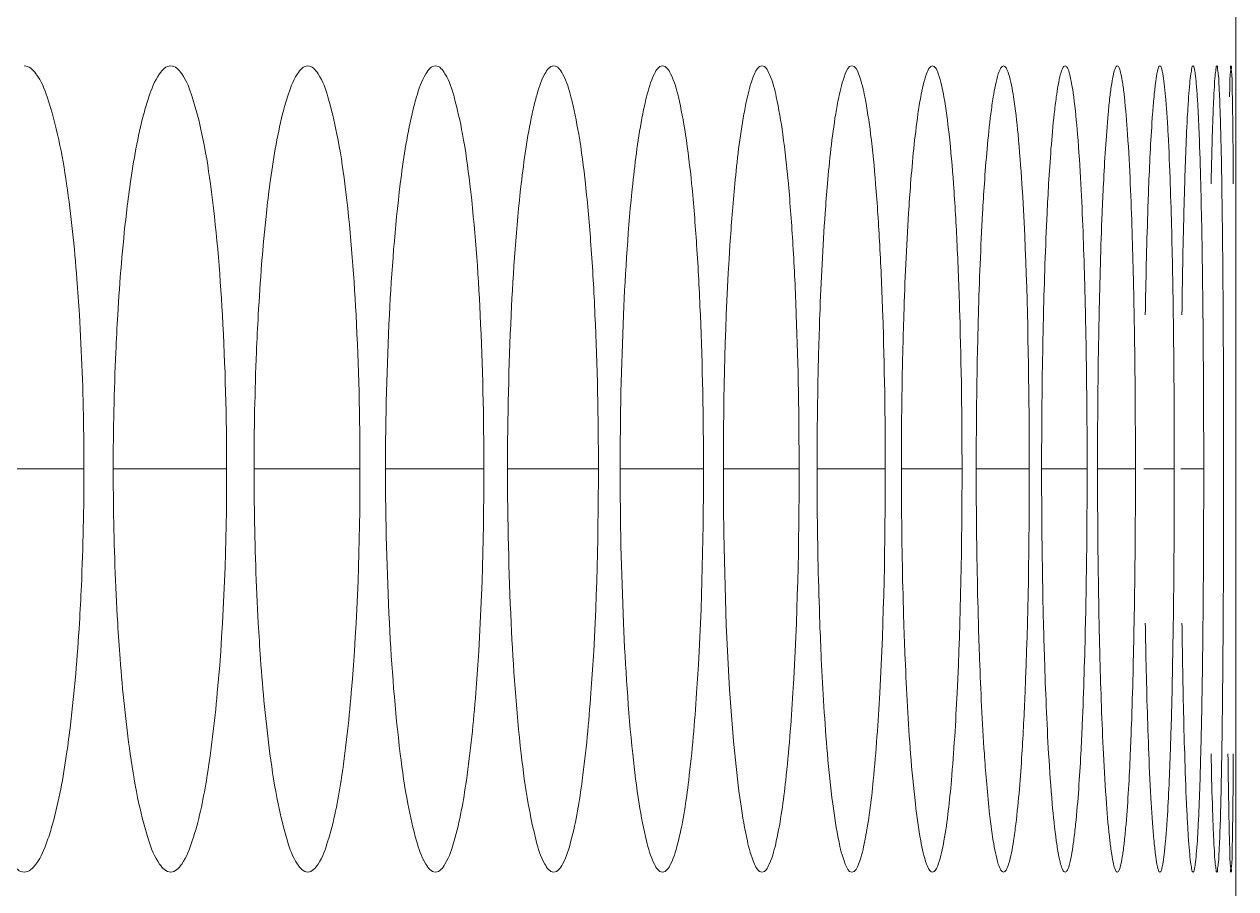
# Model space of a CAD drawing. Header units: millimetres. Extents: x 1177 to 4147, y 93 to 2194.
# Drawn here: x 2914.79 to 2923.81, y 1394.94 to 1401.38 of the extents above; entities that cross this region are included whole.
import ezdxf

# ---------------------------------------------------------------- set-up
doc = ezdxf.new("R2010")
doc.units = ezdxf.units.MM
doc.header["$LTSCALE"] = 0.1
doc.layers.get('0').update_dxf_attribs({"lineweight": 13})
doc.layers.add('标注', color=251, linetype='Continuous', lineweight=9)

msp = doc.modelspace()

# ---------------------------------------------------------------- linework, layer by layer
msp.add_line((2923.8102, 1348.8948), (2923.8102, 1914.8948))
at = {"layer": '标注'}
for p, q in [((2923.8102, 1401.0679), (2923.8102, 1401.5631)), ((2914.3372, 1398.0679), (2915.2372, 1398.0679)), ((2915.4553, 1398.0679), (2916.2994, 1398.0679)), ((2916.5035, 1398.0679), (2917.2917, 1398.0679)), ((2917.4818, 1398.0679), (2918.214, 1398.0679)), ((2918.39, 1398.0679), (2919.0662, 1398.0679)), ((2919.2282, 1398.0679), (2919.8482, 1398.0679)), ((2919.9962, 1398.0679), (2920.56, 1398.0679)), ((2920.6939, 1398.0679), (2921.2015, 1398.0679)), ((2921.3214, 1398.0679), (2921.7727, 1398.0679)), ((2921.8784, 1398.0679), (2922.2734, 1398.0679)), ((2922.3651, 1398.0679), (2922.7037, 1398.0679)), ((2922.7813, 1398.0679), (2923.0635, 1398.0679)), ((2923.127, 1398.0679), (2923.3529, 1398.0679)), ((2923.4023, 1398.0679), (2923.5716, 1398.0679)), ((2923.8102, 1394.5728), (2923.8102, 1395.0679))]:
    msp.add_line(p, q, dxfattribs=at)
for points, knots in [([(2915.1083, 1400.1886), (2915.0761, 1400.4073), (2915.0204, 1400.6945), (2914.9099, 1400.9857), (2914.8281, 1401.0679), (2914.7928, 1401.0679)], [0, 0, 0, 0, 0.690419, 0.889948, 1, 1, 1, 1]), ([(2915.883, 1401.0679), (2915.8491, 1401.0679), (2915.771, 1400.983), (2915.7413, 1400.8961), (2915.7207, 1400.8362)], [0, 0, 0, 0, 0.348617, 1, 1, 1, 1]), ([(2916.2994, 1398.0679), (2916.2994, 1398.4506), (2916.2807, 1399.1589), (2916.2124, 1399.9922), (2916.1273, 1400.5305), (2916.0553, 1400.8091), (2915.9939, 1400.9832), (2915.9167, 1401.0679), (2915.883, 1401.0679)], [0, 0, 0, 0, 0.372977, 0.690664, 0.812881, 0.905598, 0.967111, 1, 1, 1, 1]), ([(2916.9032, 1401.0679), (2916.8708, 1401.0679), (2916.7976, 1400.9803), (2916.7708, 1400.8958), (2916.7517, 1400.8362)], [0, 0, 0, 0, 0.341263, 1, 1, 1, 1]), ([(2917.2917, 1398.0679), (2917.2917, 1398.4506), (2917.2743, 1399.1586), (2917.2105, 1399.992), (2917.1315, 1400.5299), (2917.064, 1400.809), (2917.0079, 1400.9805), (2916.9355, 1401.0679), (2916.9032, 1401.0679)], [0, 0, 0, 0, 0.374044, 0.692483, 0.814831, 0.907432, 0.968435, 1, 1, 1, 1]), ([(2917.8535, 1401.0679), (2917.8225, 1401.0679), (2917.7544, 1400.9774), (2917.7303, 1400.8955), (2917.7127, 1400.8362)], [0, 0, 0, 0, 0.33368, 1, 1, 1, 1]), ([(2918.214, 1398.0679), (2918.214, 1398.4506), (2918.1979, 1399.1583), (2918.1387, 1399.9919), (2918.0655, 1400.5293), (2918.0027, 1400.8091), (2917.9516, 1400.9777), (2917.8844, 1401.0679), (2917.8535, 1401.0679)], [0, 0, 0, 0, 0.37507, 0.694236, 0.816716, 0.909212, 0.969734, 1, 1, 1, 1]), ([(2918.7337, 1401.0679), (2918.7041, 1401.0679), (2918.6415, 1400.9744), (2918.6199, 1400.8953), (2918.6036, 1400.8362)], [0, 0, 0, 0, 0.32591, 1, 1, 1, 1]), ([(2919.0662, 1398.0679), (2919.0662, 1398.4506), (2919.0546, 1399.0068), (2919.0149, 1399.7135), (2918.9754, 1400.163), (2918.9295, 1400.5286), (2918.8714, 1400.8094), (2918.825, 1400.9747), (2918.7632, 1401.0679), (2918.7337, 1401.0679)], [0, 0, 0, 0, 0.376037, 0.546407, 0.695928, 0.818534, 0.910934, 0.971004, 1, 1, 1, 1]), ([(2919.5438, 1401.0679), (2919.5155, 1401.0679), (2919.4588, 1400.9712), (2919.4393, 1400.895), (2919.4244, 1400.8362)], [0, 0, 0, 0, 0.318007, 1, 1, 1, 1]), ([(2919.8482, 1398.0679), (2919.8482, 1398.4505), (2919.8377, 1399.0067), (2919.8013, 1399.7133), (2919.7652, 1400.163), (2919.7232, 1400.5279), (2919.6701, 1400.8098), (2919.6279, 1400.9716), (2919.572, 1401.0679), (2919.5438, 1401.0679)], [0, 0, 0, 0, 0.376972, 0.547726, 0.697526, 0.820263, 0.912583, 0.972235, 1, 1, 1, 1]), ([(2920.2837, 1401.0679), (2920.2567, 1401.0679), (2920.2063, 1400.9679), (2920.1886, 1400.8948), (2920.1751, 1400.8362)], [0, 0, 0, 0, 0.310043, 1, 1, 1, 1]), ([(2920.56, 1398.0679), (2920.56, 1398.4505), (2920.5505, 1399.0067), (2920.5175, 1399.7132), (2920.4848, 1400.163), (2920.4467, 1400.5272), (2920.3987, 1400.8103), (2920.3602, 1400.9683), (2920.3106, 1401.0679), (2920.2837, 1401.0679)], [0, 0, 0, 0, 0.377854, 0.54897, 0.699037, 0.8219, 0.914152, 0.973419, 1, 1, 1, 1]), ([(2920.9533, 1401.0679), (2920.9275, 1401.0679), (2920.884, 1400.9645), (2920.8676, 1400.8946), (2920.8554, 1400.8362)], [0, 0, 0, 0, 0.302109, 1, 1, 1, 1]), ([(2921.2015, 1398.0679), (2921.2015, 1398.4505), (2921.193, 1399.0067), (2921.1634, 1399.7131), (2921.1341, 1400.1631), (2921.0997, 1400.5264), (2921.0572, 1400.811), (2921.0219, 1400.965), (2920.9791, 1401.0679), (2920.9533, 1401.0679)], [0, 0, 0, 0, 0.378677, 0.550133, 0.700451, 0.823436, 0.915631, 0.974548, 1, 1, 1, 1]), ([(2921.5526, 1401.0679), (2921.5437, 1401.0679), (2921.5228, 1401.0468), (2921.4929, 1400.9702), (2921.4763, 1400.8944), (2921.4655, 1400.8362)], [0, 0, 0, 0, 0.105409, 0.300624, 1, 1, 1, 1]), ([(2921.7727, 1398.0679), (2921.7727, 1398.4505), (2921.7652, 1399.0063), (2921.7388, 1399.7134), (2921.7134, 1400.1616), (2921.6816, 1400.5298), (2921.6471, 1400.8023), (2921.6116, 1400.9701), (2921.5824, 1401.0468), (2921.5615, 1401.0679), (2921.5526, 1401.0679)], [0, 0, 0, 0, 0.37915, 0.550789, 0.701227, 0.824236, 0.916314, 0.974872, 0.991193, 1, 1, 1, 1]), ([(2922.0816, 1401.0679), (2922.0734, 1401.0679), (2922.0549, 1401.0455), (2922.0294, 1400.9703), (2922.0146, 1400.8942), (2922.0052, 1400.8362)], [0, 0, 0, 0, 0.098407, 0.292591, 1, 1, 1, 1]), ([(2922.2184, 1400.1886), (2922.2106, 1400.3124), (2922.1942, 1400.5293), (2922.1644, 1400.8013), (2922.1329, 1400.9701), (2922.1081, 1401.0455), (2922.0897, 1401.0679), (2922.0816, 1401.0679)], [0, 0, 0, 0, 0.413839, 0.723224, 0.919125, 0.972822, 1, 1, 1, 1]), ([(2922.5401, 1401.0679), (2922.5326, 1401.0679), (2922.5168, 1401.044), (2922.4954, 1400.9707), (2922.4825, 1400.8941), (2922.4744, 1400.8362)], [0, 0, 0, 0, 0.09147, 0.284797, 1, 1, 1, 1]), ([(2922.657, 1400.1886), (2922.6503, 1400.3124), (2922.6367, 1400.5283), (2922.6126, 1400.7782), (2922.5913, 1400.9267), (2922.5753, 1401.0011), (2922.5632, 1401.044), (2922.5475, 1401.0679), (2922.5401, 1401.0679)], [0, 0, 0, 0, 0.41576, 0.726231, 0.839042, 0.922162, 0.975029, 1, 1, 1, 1]), ([(2922.9281, 1401.0679), (2922.9213, 1401.0679), (2922.9085, 1401.0424), (2922.8981, 1401.0014), (2922.8843, 1400.9264), (2922.8771, 1400.8695), (2922.8732, 1400.8362)], [0, 0, 0, 0, 0.084747, 0.277358, 0.583386, 1, 1, 1, 1]), ([(2923.0251, 1400.1886), (2923.0196, 1400.3124), (2923.0083, 1400.5281), (2922.9884, 1400.7782), (2922.9707, 1400.9264), (2922.9575, 1401.0013), (2922.9474, 1401.0423), (2922.9349, 1401.0679), (2922.9281, 1401.0679)], [0, 0, 0, 0, 0.417534, 0.729035, 0.841999, 0.924943, 0.977098, 1, 1, 1, 1]), ([(2923.2456, 1401.0679), (2923.2394, 1401.0679), (2923.2302, 1401.0407), (2923.2213, 1401.0018), (2923.2106, 1400.926), (2923.2047, 1400.8695), (2923.2016, 1400.8362)], [0, 0, 0, 0, 0.078524, 0.270667, 0.578998, 1, 1, 1, 1]), ([(2923.3226, 1400.1886), (2923.3183, 1400.3123), (2923.3111, 1400.4864), (2923.2984, 1400.702), (2923.289, 1400.8279), (2923.2795, 1400.9259), (2923.2694, 1401.0018), (2923.2608, 1401.0406), (2923.2518, 1401.0679), (2923.2456, 1401.0679)], [0, 0, 0, 0, 0.419072, 0.589237, 0.731487, 0.844598, 0.927408, 0.978974, 1, 1, 1, 1]), ([(2923.4926, 1401.0679), (2923.4868, 1401.0679), (2923.482, 1401.039), (2923.4736, 1401.0024), (2923.4665, 1400.9255), (2923.4617, 1400.8694), (2923.4593, 1400.8362)], [0, 0, 0, 0, 0.073071, 0.264912, 0.575251, 1, 1, 1, 1]), ([(2923.5497, 1400.1886), (2923.5465, 1400.3123), (2923.5413, 1400.4864), (2923.5318, 1400.7019), (2923.525, 1400.828), (2923.5176, 1400.9255), (2923.511, 1401.0023), (2923.503, 1401.0389), (2923.4983, 1401.0679), (2923.4926, 1401.0679)], [0, 0, 0, 0, 0.420342, 0.590956, 0.733511, 0.846755, 0.929474, 0.980577, 1, 1, 1, 1]), ([(2923.669, 1401.0679), (2923.6637, 1401.0679), (2923.6638, 1401.0375), (2923.6551, 1401.0029), (2923.652, 1400.9251), (2923.6482, 1400.8694), (2923.6465, 1400.8362)], [0, 0, 0, 0, 0.068751, 0.260424, 0.572346, 1, 1, 1, 1]), ([(2923.7061, 1400.1886), (2923.7041, 1400.3123), (2923.7009, 1400.4864), (2923.6947, 1400.7018), (2923.6905, 1400.8281), (2923.685, 1400.9251), (2923.6824, 1401.0029), (2923.674, 1401.0374), (2923.6744, 1401.0679), (2923.669, 1401.0679)], [0, 0, 0, 0, 0.421292, 0.592245, 0.735033, 0.848385, 0.931046, 0.98182, 1, 1, 1, 1]), ([(2923.7749, 1401.0679), (2923.7698, 1401.0679), (2923.7755, 1401.0364), (2923.7657, 1401.0034), (2923.7671, 1400.9248), (2923.7641, 1400.8694), (2923.7632, 1400.8362)], [0, 0, 0, 0, 0.06594, 0.257533, 0.570482, 1, 1, 1, 1]), ([(2923.792, 1400.1886), (2923.7912, 1400.3123), (2923.7899, 1400.4864), (2923.7869, 1400.7018), (2923.7856, 1400.8281), (2923.7816, 1400.9249), (2923.7836, 1401.0033), (2923.774, 1401.0364), (2923.78, 1401.0679), (2923.7749, 1401.0679)], [0, 0, 0, 0, 0.421877, 0.593041, 0.735975, 0.849398, 0.932031, 0.98261, 1, 1, 1, 1]), ([(2915.7207, 1400.8362), (2915.7065, 1400.7948), (2915.6441, 1400.5826), (2915.6067, 1400.364), (2915.5816, 1400.1886)], [0, 0, 0, 0, 0.198134, 1, 1, 1, 1]), ([(2916.7517, 1400.8362), (2916.7384, 1400.7947), (2916.68, 1400.5821), (2916.6451, 1400.3638), (2916.6216, 1400.1886)], [0, 0, 0, 0, 0.197654, 1, 1, 1, 1]), ([(2917.7127, 1400.8362), (2917.7003, 1400.7947), (2917.6459, 1400.5816), (2917.6135, 1400.3636), (2917.5917, 1400.1886)], [0, 0, 0, 0, 0.1972, 1, 1, 1, 1]), ([(2918.6036, 1400.8362), (2918.5922, 1400.7946), (2918.5418, 1400.5811), (2918.5119, 1400.3635), (2918.4918, 1400.1886)], [0, 0, 0, 0, 0.196774, 1, 1, 1, 1]), ([(2919.4244, 1400.8362), (2919.4139, 1400.7945), (2919.3676, 1400.5807), (2919.3402, 1400.3633), (2919.3217, 1400.1886)], [0, 0, 0, 0, 0.196376, 1, 1, 1, 1]), ([(2920.1751, 1400.8362), (2920.1655, 1400.7945), (2920.1232, 1400.5803), (2920.0984, 1400.3632), (2920.0815, 1400.1886)], [0, 0, 0, 0, 0.196008, 1, 1, 1, 1]), ([(2920.8554, 1400.8362), (2920.8468, 1400.7945), (2920.8086, 1400.58), (2920.7862, 1400.3631), (2920.771, 1400.1886)], [0, 0, 0, 0, 0.195671, 1, 1, 1, 1]), ([(2921.4655, 1400.8362), (2921.4578, 1400.7944), (2921.4237, 1400.5797), (2921.4038, 1400.363), (2921.3902, 1400.1886)], [0, 0, 0, 0, 0.195367, 1, 1, 1, 1]), ([(2922.0052, 1400.8362), (2921.9984, 1400.7944), (2921.9685, 1400.5794), (2921.951, 1400.3629), (2921.9391, 1400.1886)], [0, 0, 0, 0, 0.195095, 1, 1, 1, 1]), ([(2922.4744, 1400.8362), (2922.4686, 1400.7944), (2922.4428, 1400.5791), (2922.4278, 1400.3628), (2922.4175, 1400.1886)], [0, 0, 0, 0, 0.194857, 1, 1, 1, 1]), ([(2922.8732, 1400.8362), (2922.8684, 1400.7943), (2922.8467, 1400.5789), (2922.8341, 1400.3627), (2922.8254, 1400.1886)], [0, 0, 0, 0, 0.194653, 1, 1, 1, 1]), ([(2923.2016, 1400.8362), (2923.1976, 1400.7943), (2923.1802, 1400.5787), (2923.1699, 1400.3626), (2923.1629, 1400.1886)], [0, 0, 0, 0, 0.194485, 1, 1, 1, 1]), ([(2923.4593, 1400.8362), (2923.4563, 1400.7943), (2923.443, 1400.5786), (2923.4352, 1400.3626), (2923.4299, 1400.1886)], [0, 0, 0, 0, 0.194352, 1, 1, 1, 1]), ([(2923.6465, 1400.8362), (2923.6445, 1400.7943), (2923.6354, 1400.5785), (2923.63, 1400.3626), (2923.6263, 1400.1886)], [0, 0, 0, 0, 0.194256, 1, 1, 1, 1]), ([(2915.2034, 1399.2152), (2915.198, 1399.304), (2915.1755, 1399.6292), (2915.1429, 1399.954), (2915.1083, 1400.1886)], [0, 0, 0, 0, 0.272807, 1, 1, 1, 1]), ([(2915.5816, 1400.1886), (2915.5712, 1400.1161), (2915.5299, 1399.7927), (2915.5038, 1399.4675), (2915.4887, 1399.2152)], [0, 0, 0, 0, 0.224605, 1, 1, 1, 1]), ([(2916.6216, 1400.1886), (2916.6119, 1400.1161), (2916.5732, 1399.7926), (2916.5489, 1399.4675), (2916.5348, 1399.2152)], [0, 0, 0, 0, 0.224504, 1, 1, 1, 1]), ([(2917.5917, 1400.1886), (2917.5515, 1399.8654), (2917.4994, 1399.1585), (2917.4818, 1398.4504), (2917.4818, 1398.0679)], [0, 0, 0, 0, 0.459843, 1, 1, 1, 1]), ([(2918.4918, 1400.1886), (2918.4545, 1399.8653), (2918.4064, 1399.1583), (2918.39, 1398.4504), (2918.39, 1398.0679)], [0, 0, 0, 0, 0.459732, 1, 1, 1, 1]), ([(2919.3217, 1400.1886), (2919.2875, 1399.8651), (2919.2433, 1399.1582), (2919.2282, 1398.4504), (2919.2282, 1398.0679)], [0, 0, 0, 0, 0.45963, 1, 1, 1, 1]), ([(2920.0815, 1400.1886), (2920.0669, 1400.0373), (2920.0135, 1399.3316), (2919.9962, 1398.6236), (2919.9962, 1398.0679)], [0, 0, 0, 0, 0.214773, 1, 1, 1, 1]), ([(2920.771, 1400.1886), (2920.7647, 1400.116), (2920.7395, 1399.792), (2920.7236, 1399.4672), (2920.7144, 1399.2152)], [0, 0, 0, 0, 0.224097, 1, 1, 1, 1]), ([(2921.3902, 1400.1886), (2921.3846, 1400.116), (2921.3621, 1399.7919), (2921.3479, 1399.4672), (2921.3397, 1399.2152)], [0, 0, 0, 0, 0.224036, 1, 1, 1, 1]), ([(2921.9391, 1400.1886), (2921.9341, 1400.116), (2921.9143, 1399.7918), (2921.9018, 1399.4672), (2921.8946, 1399.2152)], [0, 0, 0, 0, 0.223981, 1, 1, 1, 1]), ([(2922.2734, 1398.0679), (2922.2734, 1398.2628), (2922.2685, 1398.97), (2922.2508, 1399.6773), (2922.2184, 1400.1886)], [0, 0, 0, 0, 0.275612, 1, 1, 1, 1]), ([(2922.4175, 1400.1886), (2922.4132, 1400.116), (2922.3961, 1399.7917), (2922.3853, 1399.4671), (2922.3791, 1399.2152)], [0, 0, 0, 0, 0.223934, 1, 1, 1, 1]), ([(2922.6915, 1399.2152), (2922.6896, 1399.3039), (2922.6815, 1399.6285), (2922.6697, 1399.953), (2922.657, 1400.1886)], [0, 0, 0, 0, 0.273401, 1, 1, 1, 1]), ([(2922.8254, 1400.1886), (2922.8218, 1400.116), (2922.8075, 1399.7916), (2922.7984, 1399.4671), (2922.7931, 1399.2152)], [0, 0, 0, 0, 0.223894, 1, 1, 1, 1]), ([(2923.0535, 1399.2152), (2923.0519, 1399.3039), (2923.0453, 1399.6285), (2923.0355, 1399.953), (2923.0251, 1400.1886)], [0, 0, 0, 0, 0.27343, 1, 1, 1, 1]), ([(2923.1629, 1400.1886), (2923.16, 1400.116), (2923.1483, 1399.7916), (2923.1409, 1399.4671), (2923.1366, 1399.2152)], [0, 0, 0, 0, 0.22386, 1, 1, 1, 1]), ([(2923.345, 1399.2152), (2923.3438, 1399.3039), (2923.3385, 1399.6284), (2923.3309, 1399.9529), (2923.3226, 1400.1886)], [0, 0, 0, 0, 0.273454, 1, 1, 1, 1]), ([(2923.4299, 1400.1886), (2923.4276, 1400.116), (2923.4187, 1399.7916), (2923.413, 1399.4671), (2923.4097, 1399.2152)], [0, 0, 0, 0, 0.223834, 1, 1, 1, 1]), ([(2923.566, 1399.2152), (2923.5651, 1399.3039), (2923.5613, 1399.6284), (2923.5557, 1399.9529), (2923.5497, 1400.1886)], [0, 0, 0, 0, 0.273472, 1, 1, 1, 1]), ([(2923.7164, 1399.2152), (2923.7158, 1399.3039), (2923.7134, 1399.6284), (2923.71, 1399.9529), (2923.7061, 1400.1886)], [0, 0, 0, 0, 0.273485, 1, 1, 1, 1]), ([(2915.2372, 1398.0679), (2915.2372, 1398.1659), (2915.2344, 1398.5485), (2915.2207, 1398.9311), (2915.2034, 1399.2152)], [0, 0, 0, 0, 0.256011, 1, 1, 1, 1]), ([(2915.4887, 1399.2152), (2915.4832, 1399.1229), (2915.4635, 1398.7407), (2915.4553, 1398.3581), (2915.4553, 1398.0679)], [0, 0, 0, 0, 0.241764, 1, 1, 1, 1]), ([(2916.5348, 1399.2152), (2916.5296, 1399.1229), (2916.5112, 1398.7407), (2916.5035, 1398.358), (2916.5035, 1398.0679)], [0, 0, 0, 0, 0.241739, 1, 1, 1, 1]), ([(2920.7144, 1399.2152), (2920.711, 1399.1228), (2920.699, 1398.7405), (2920.6939, 1398.358), (2920.6939, 1398.0679)], [0, 0, 0, 0, 0.241638, 1, 1, 1, 1]), ([(2921.3397, 1399.2152), (2921.3366, 1399.1228), (2921.3259, 1398.7405), (2921.3214, 1398.358), (2921.3214, 1398.0679)], [0, 0, 0, 0, 0.241623, 1, 1, 1, 1]), ([(2921.8946, 1399.2152), (2921.8919, 1399.1228), (2921.8824, 1398.7405), (2921.8784, 1398.358), (2921.8784, 1398.0679)], [0, 0, 0, 0, 0.241609, 1, 1, 1, 1]), ([(2922.3791, 1399.2152), (2922.3768, 1399.1228), (2922.3686, 1398.7405), (2922.3651, 1398.358), (2922.3651, 1398.0679)], [0, 0, 0, 0, 0.241597, 1, 1, 1, 1]), ([(2922.7037, 1398.0679), (2922.7037, 1398.1659), (2922.7027, 1398.5483), (2922.6978, 1398.9308), (2922.6915, 1399.2152)], [0, 0, 0, 0, 0.25612, 1, 1, 1, 1]), ([(2922.7931, 1399.2152), (2922.7912, 1399.1228), (2922.7842, 1398.7404), (2922.7813, 1398.358), (2922.7813, 1398.0679)], [0, 0, 0, 0, 0.241587, 1, 1, 1, 1]), ([(2923.0635, 1398.0679), (2923.0635, 1398.1659), (2923.0627, 1398.5483), (2923.0587, 1398.9308), (2923.0535, 1399.2152)], [0, 0, 0, 0, 0.256125, 1, 1, 1, 1]), ([(2923.3529, 1398.0679), (2923.3529, 1398.1659), (2923.3522, 1398.5483), (2923.349, 1398.9307), (2923.345, 1399.2152)], [0, 0, 0, 0, 0.25613, 1, 1, 1, 1]), ([(2923.5716, 1398.0679), (2923.5716, 1398.1659), (2923.5711, 1398.5483), (2923.5689, 1398.9307), (2923.566, 1399.2152)], [0, 0, 0, 0, 0.256133, 1, 1, 1, 1]), ([(2923.7198, 1398.0679), (2923.7198, 1398.1659), (2923.7195, 1398.5483), (2923.7182, 1398.9307), (2923.7164, 1399.2152)], [0, 0, 0, 0, 0.256135, 1, 1, 1, 1]), ([(2915.2034, 1396.9207), (2915.209, 1397.013), (2915.229, 1397.3951), (2915.2372, 1397.7778), (2915.2372, 1398.0679)], [0, 0, 0, 0, 0.241771, 1, 1, 1, 1]), ([(2915.4553, 1398.0679), (2915.4553, 1397.97), (2915.4582, 1397.5874), (2915.4717, 1397.2048), (2915.4887, 1396.9207)], [0, 0, 0, 0, 0.256014, 1, 1, 1, 1]), ([(2916.0434, 1395.2997), (2916.0925, 1395.4458), (2916.1666, 1395.8132), (2916.2738, 1396.7356), (2916.2994, 1397.5119), (2916.2994, 1398.0679)], [0, 0, 0, 0, 0.165903, 0.40142, 1, 1, 1, 1]), ([(2916.5035, 1398.0679), (2916.5035, 1397.97), (2916.5062, 1397.5874), (2916.5189, 1397.2049), (2916.5348, 1396.9207)], [0, 0, 0, 0, 0.256029, 1, 1, 1, 1]), ([(2917.053, 1395.2997), (2917.0989, 1395.4463), (2917.1679, 1395.8137), (2917.2679, 1396.7361), (2917.2917, 1397.512), (2917.2917, 1398.0679)], [0, 0, 0, 0, 0.165488, 0.400972, 1, 1, 1, 1]), ([(2917.4818, 1398.0679), (2917.4818, 1397.6855), (2917.4994, 1396.9774), (2917.5515, 1396.2704), (2917.5917, 1395.9473)], [0, 0, 0, 0, 0.540157, 1, 1, 1, 1]), ([(2917.9926, 1395.2997), (2918.0354, 1395.4467), (2918.0993, 1395.8141), (2918.192, 1396.7366), (2918.214, 1397.512), (2918.214, 1398.0679)], [0, 0, 0, 0, 0.165101, 0.400554, 1, 1, 1, 1]), ([(2918.39, 1398.0679), (2918.39, 1397.6855), (2918.4064, 1396.9776), (2918.4545, 1396.2706), (2918.4918, 1395.9473)], [0, 0, 0, 0, 0.540268, 1, 1, 1, 1]), ([(2918.8621, 1395.2997), (2918.9017, 1395.4472), (2918.9605, 1395.8146), (2919.046, 1396.7371), (2919.0662, 1397.5121), (2919.0662, 1398.0679)], [0, 0, 0, 0, 0.16474, 0.400164, 1, 1, 1, 1]), ([(2919.2282, 1398.0679), (2919.2282, 1397.6855), (2919.2433, 1396.9777), (2919.2875, 1396.2708), (2919.3217, 1395.9473)], [0, 0, 0, 0, 0.54037, 1, 1, 1, 1]), ([(2919.6615, 1395.2997), (2919.6978, 1395.4476), (2919.7516, 1395.815), (2919.8298, 1396.7375), (2919.8482, 1397.5121), (2919.8482, 1398.0679)], [0, 0, 0, 0, 0.164406, 0.399805, 1, 1, 1, 1]), ([(2919.9962, 1398.0679), (2919.9962, 1397.873), (2920.0039, 1397.1656), (2920.0323, 1396.4576), (2920.0815, 1395.9473)], [0, 0, 0, 0, 0.275462, 1, 1, 1, 1]), ([(2920.3906, 1395.2997), (2920.4237, 1395.4479), (2920.4724, 1395.8153), (2920.5434, 1396.7379), (2920.56, 1397.5122), (2920.56, 1398.0679)], [0, 0, 0, 0, 0.1641, 0.399476, 1, 1, 1, 1]), ([(2920.6939, 1398.0679), (2920.6939, 1397.97), (2920.6957, 1397.5875), (2920.704, 1397.205), (2920.7144, 1396.9207)], [0, 0, 0, 0, 0.256091, 1, 1, 1, 1]), ([(2921.0495, 1395.2997), (2921.0793, 1395.4483), (2921.123, 1395.8156), (2921.1867, 1396.7382), (2921.2015, 1397.5122), (2921.2015, 1398.0679)], [0, 0, 0, 0, 0.163823, 0.399177, 1, 1, 1, 1]), ([(2921.3214, 1398.0679), (2921.3214, 1397.97), (2921.3229, 1397.5875), (2921.3304, 1397.2051), (2921.3397, 1396.9207)], [0, 0, 0, 0, 0.2561, 1, 1, 1, 1]), ([(2921.638, 1395.2997), (2921.6645, 1395.4486), (2921.7032, 1395.8159), (2921.7596, 1396.7385), (2921.7727, 1397.5122), (2921.7727, 1398.0679)], [0, 0, 0, 0, 0.163574, 0.39891, 1, 1, 1, 1]), ([(2921.8784, 1398.0679), (2921.8784, 1397.97), (2921.8798, 1397.5875), (2921.8864, 1397.2051), (2921.8946, 1396.9207)], [0, 0, 0, 0, 0.256108, 1, 1, 1, 1]), ([(2922.2184, 1395.9473), (2922.228, 1396.0987), (2922.2627, 1396.8051), (2922.2734, 1397.5125), (2922.2734, 1398.0679)], [0, 0, 0, 0, 0.214516, 1, 1, 1, 1]), ([(2922.3651, 1398.0679), (2922.3651, 1397.97), (2922.3663, 1397.5875), (2922.372, 1397.2051), (2922.3791, 1396.9207)], [0, 0, 0, 0, 0.256115, 1, 1, 1, 1]), ([(2922.6915, 1396.9207), (2922.6936, 1397.0131), (2922.7008, 1397.3954), (2922.7037, 1397.7779), (2922.7037, 1398.0679)], [0, 0, 0, 0, 0.241589, 1, 1, 1, 1]), ([(2922.7813, 1398.0679), (2922.7813, 1397.97), (2922.7823, 1397.5876), (2922.7871, 1397.2051), (2922.7931, 1396.9207)], [0, 0, 0, 0, 0.256121, 1, 1, 1, 1]), ([(2923.0535, 1396.9207), (2923.0552, 1397.0131), (2923.0611, 1397.3955), (2923.0635, 1397.7779), (2923.0635, 1398.0679)], [0, 0, 0, 0, 0.241581, 1, 1, 1, 1]), ([(2923.345, 1396.9207), (2923.3463, 1397.0131), (2923.351, 1397.3955), (2923.3529, 1397.7779), (2923.3529, 1398.0679)], [0, 0, 0, 0, 0.241574, 1, 1, 1, 1]), ([(2923.566, 1396.9207), (2923.5669, 1397.0131), (2923.5703, 1397.3955), (2923.5716, 1397.7779), (2923.5716, 1398.0679)], [0, 0, 0, 0, 0.241568, 1, 1, 1, 1]), ([(2923.7164, 1396.9207), (2923.7169, 1397.0131), (2923.719, 1397.3955), (2923.7198, 1397.7779), (2923.7198, 1398.0679)], [0, 0, 0, 0, 0.241564, 1, 1, 1, 1]), ([(2915.1083, 1395.9473), (2915.119, 1396.0198), (2915.1615, 1396.3431), (2915.1881, 1396.6683), (2915.2034, 1396.9207)], [0, 0, 0, 0, 0.224659, 1, 1, 1, 1]), ([(2915.4887, 1396.9207), (2915.494, 1396.8319), (2915.5161, 1396.5067), (2915.548, 1396.182), (2915.5816, 1395.9473)], [0, 0, 0, 0, 0.272845, 1, 1, 1, 1]), ([(2916.5348, 1396.9207), (2916.5397, 1396.8319), (2916.5604, 1396.5068), (2916.5902, 1396.1821), (2916.6216, 1395.9473)], [0, 0, 0, 0, 0.272926, 1, 1, 1, 1]), ([(2920.7144, 1396.9207), (2920.7176, 1396.8319), (2920.7311, 1396.5072), (2920.7505, 1396.1826), (2920.771, 1395.9473)], [0, 0, 0, 0, 0.273252, 1, 1, 1, 1]), ([(2921.3397, 1396.9207), (2921.3425, 1396.8319), (2921.3546, 1396.5073), (2921.3719, 1396.1827), (2921.3902, 1395.9473)], [0, 0, 0, 0, 0.273301, 1, 1, 1, 1]), ([(2921.8946, 1396.9207), (2921.8971, 1396.8319), (2921.9077, 1396.5073), (2921.923, 1396.1828), (2921.9391, 1395.9473)], [0, 0, 0, 0, 0.273345, 1, 1, 1, 1]), ([(2922.3791, 1396.9207), (2922.3813, 1396.8319), (2922.3904, 1396.5074), (2922.4036, 1396.1829), (2922.4175, 1395.9473)], [0, 0, 0, 0, 0.273383, 1, 1, 1, 1]), ([(2922.657, 1395.9473), (2922.6609, 1396.0199), (2922.6764, 1396.3442), (2922.686, 1396.6688), (2922.6915, 1396.9207)], [0, 0, 0, 0, 0.223913, 1, 1, 1, 1]), ([(2922.7931, 1396.9207), (2922.7949, 1396.8319), (2922.8027, 1396.5074), (2922.8138, 1396.1829), (2922.8254, 1395.9473)], [0, 0, 0, 0, 0.273415, 1, 1, 1, 1]), ([(2923.0251, 1395.9473), (2923.0283, 1396.0199), (2923.0411, 1396.3443), (2923.049, 1396.6688), (2923.0535, 1396.9207)], [0, 0, 0, 0, 0.223876, 1, 1, 1, 1]), ([(2923.1366, 1396.9207), (2923.1382, 1396.832), (2923.1444, 1396.5074), (2923.1534, 1396.183), (2923.1629, 1395.9473)], [0, 0, 0, 0, 0.273442, 1, 1, 1, 1]), ([(2923.3226, 1395.9473), (2923.3252, 1396.0199), (2923.3353, 1396.3443), (2923.3415, 1396.6688), (2923.345, 1396.9207)], [0, 0, 0, 0, 0.223846, 1, 1, 1, 1]), ([(2923.4097, 1396.9207), (2923.4108, 1396.832), (2923.4157, 1396.5075), (2923.4226, 1396.183), (2923.4299, 1395.9473)], [0, 0, 0, 0, 0.273463, 1, 1, 1, 1]), ([(2923.5497, 1395.9473), (2923.5515, 1396.0199), (2923.5589, 1396.3443), (2923.5634, 1396.6688), (2923.566, 1396.9207)], [0, 0, 0, 0, 0.223823, 1, 1, 1, 1]), ([(2923.7061, 1395.9473), (2923.7073, 1396.0199), (2923.712, 1396.3444), (2923.7148, 1396.6688), (2923.7164, 1396.9207)], [0, 0, 0, 0, 0.223807, 1, 1, 1, 1]), ([(2914.4717, 1395.9473), (2914.5051, 1395.7285), (2914.5624, 1395.441), (2914.6752, 1395.1502), (2914.7574, 1395.0679), (2914.7928, 1395.0679)], [0, 0, 0, 0, 0.690007, 0.889741, 1, 1, 1, 1]), ([(2914.964, 1395.2997), (2914.9788, 1395.3411), (2915.0438, 1395.5529), (2915.0824, 1395.7718), (2915.1083, 1395.9473)], [0, 0, 0, 0, 0.198508, 1, 1, 1, 1]), ([(2915.5816, 1395.9473), (2915.5994, 1395.823), (2915.6347, 1395.6058), (2915.7085, 1395.3269), (2915.7714, 1395.1527), (2915.8491, 1395.0679), (2915.883, 1395.0679)], [0, 0, 0, 0, 0.394755, 0.694432, 0.893483, 1, 1, 1, 1]), ([(2916.6216, 1395.9473), (2916.6383, 1395.8231), (2916.6711, 1395.6064), (2916.7404, 1395.3269), (2916.7979, 1395.1554), (2916.8708, 1395.0679), (2916.9032, 1395.0679)], [0, 0, 0, 0, 0.397524, 0.698589, 0.897148, 1, 1, 1, 1]), ([(2917.5917, 1395.9473), (2917.6072, 1395.8231), (2917.6375, 1395.607), (2917.7022, 1395.3269), (2917.7548, 1395.1582), (2917.8225, 1395.0679), (2917.8535, 1395.0679)], [0, 0, 0, 0, 0.400242, 0.702686, 0.900801, 1, 1, 1, 1]), ([(2918.4918, 1395.9473), (2918.5061, 1395.8232), (2918.534, 1395.6077), (2918.594, 1395.3266), (2918.6418, 1395.1612), (2918.7041, 1395.0679), (2918.7337, 1395.0679)], [0, 0, 0, 0, 0.402894, 0.706703, 0.904419, 1, 1, 1, 1]), ([(2919.3217, 1395.9473), (2919.3349, 1395.8233), (2919.3605, 1395.6085), (2919.4155, 1395.3262), (2919.4591, 1395.1643), (2919.5155, 1395.0679), (2919.5438, 1395.0679)], [0, 0, 0, 0, 0.405465, 0.710613, 0.90798, 1, 1, 1, 1]), ([(2920.0815, 1395.9473), (2920.0935, 1395.8233), (2920.1169, 1395.6092), (2920.1667, 1395.3257), (2920.2065, 1395.1675), (2920.2567, 1395.0679), (2920.2837, 1395.0679)], [0, 0, 0, 0, 0.407936, 0.714388, 0.911454, 1, 1, 1, 1]), ([(2920.771, 1395.9473), (2920.7818, 1395.8234), (2920.8031, 1395.61), (2920.8475, 1395.325), (2920.8841, 1395.1708), (2920.9275, 1395.0679), (2920.9533, 1395.0679)], [0, 0, 0, 0, 0.410287, 0.717996, 0.914809, 1, 1, 1, 1]), ([(2921.3902, 1395.9473), (2921.3999, 1395.8234), (2921.4198, 1395.6065), (2921.4561, 1395.3337), (2921.4929, 1395.1658), (2921.5228, 1395.0891), (2921.5437, 1395.0679), (2921.5526, 1395.0679)], [0, 0, 0, 0, 0.411464, 0.719593, 0.915708, 0.970447, 1, 1, 1, 1]), ([(2921.9391, 1395.9473), (2921.9435, 1395.8816), (2921.96, 1395.6653), (2921.981, 1395.449), (2922.0052, 1395.2997)], [0, 0, 0, 0, 0.303324, 1, 1, 1, 1]), ([(2922.1562, 1395.2997), (2922.1627, 1395.3415), (2922.1911, 1395.5566), (2922.2074, 1395.7731), (2922.2184, 1395.9473)], [0, 0, 0, 0, 0.195029, 1, 1, 1, 1]), ([(2922.4175, 1395.9473), (2922.4248, 1395.8235), (2922.4396, 1395.6075), (2922.4653, 1395.3577), (2922.4877, 1395.2091), (2922.5043, 1395.1348), (2922.5168, 1395.0919), (2922.5326, 1395.0679), (2922.5401, 1395.0679)], [0, 0, 0, 0, 0.415555, 0.725968, 0.838805, 0.921987, 0.974946, 1, 1, 1, 1]), ([(2922.6039, 1395.2997), (2922.6094, 1395.3415), (2922.6338, 1395.5568), (2922.6476, 1395.7731), (2922.657, 1395.9473)], [0, 0, 0, 0, 0.1948, 1, 1, 1, 1]), ([(2922.8254, 1395.9473), (2922.8316, 1395.8235), (2922.8441, 1395.6078), (2922.8655, 1395.3576), (2922.8843, 1395.2095), (2922.8981, 1395.1345), (2922.9085, 1395.0935), (2922.9212, 1395.0679), (2922.9281, 1395.0679)], [0, 0, 0, 0, 0.417357, 0.728804, 0.841789, 0.924784, 0.977019, 1, 1, 1, 1]), ([(2922.9811, 1395.2997), (2922.9857, 1395.3416), (2923.0059, 1395.557), (2923.0173, 1395.7732), (2923.0251, 1395.9473)], [0, 0, 0, 0, 0.194606, 1, 1, 1, 1]), ([(2923.1629, 1395.9473), (2923.1679, 1395.8236), (2923.176, 1395.6494), (2923.1901, 1395.4339), (2923.2004, 1395.308), (2923.2106, 1395.2099), (2923.2213, 1395.1341), (2923.2302, 1395.0952), (2923.2394, 1395.0679), (2923.2456, 1395.0679)], [0, 0, 0, 0, 0.418924, 0.589053, 0.731293, 0.84442, 0.927271, 0.978902, 1, 1, 1, 1]), ([(2923.2879, 1395.2997), (2923.2915, 1395.3416), (2923.3075, 1395.5572), (2923.3165, 1395.7733), (2923.3226, 1395.9473)], [0, 0, 0, 0, 0.194447, 1, 1, 1, 1]), ([(2923.4299, 1395.9473), (2923.4337, 1395.8236), (2923.4399, 1395.6495), (2923.4506, 1395.434), (2923.4583, 1395.3079), (2923.4664, 1395.2103), (2923.4736, 1395.1336), (2923.482, 1395.0969), (2923.4868, 1395.0679), (2923.4926, 1395.0679)], [0, 0, 0, 0, 0.420227, 0.590813, 0.733359, 0.846615, 0.929364, 0.980517, 1, 1, 1, 1]), ([(2923.5241, 1395.2997), (2923.5268, 1395.3416), (2923.5386, 1395.5573), (2923.5452, 1395.7733), (2923.5497, 1395.9473)], [0, 0, 0, 0, 0.194323, 1, 1, 1, 1]), ([(2923.6263, 1395.9473), (2923.6289, 1395.8236), (2923.6331, 1395.6495), (2923.6407, 1395.4341), (2923.6457, 1395.3078), (2923.6519, 1395.2107), (2923.6551, 1395.133), (2923.6638, 1395.0984), (2923.6637, 1395.0679), (2923.669, 1395.0679)], [0, 0, 0, 0, 0.421213, 0.592146, 0.734928, 0.848287, 0.930969, 0.981776, 1, 1, 1, 1]), ([(2923.6897, 1395.2997), (2923.6915, 1395.3416), (2923.6991, 1395.5574), (2923.7033, 1395.7733), (2923.7061, 1395.9473)], [0, 0, 0, 0, 0.194237, 1, 1, 1, 1]), ([(2923.7521, 1395.9473), (2923.7536, 1395.8236), (2923.7558, 1395.6495), (2923.7602, 1395.4341), (2923.7624, 1395.3078), (2923.767, 1395.211), (2923.7657, 1395.1326), (2923.7755, 1395.0995), (2923.7698, 1395.0679), (2923.7749, 1395.0679)], [0, 0, 0, 0, 0.421837, 0.59299, 0.735921, 0.849347, 0.93199, 0.982587, 1, 1, 1, 1]), ([(2923.7848, 1395.2997), (2923.7856, 1395.3416), (2923.7891, 1395.5575), (2923.7908, 1395.7734), (2923.792, 1395.9473)], [0, 0, 0, 0, 0.194186, 1, 1, 1, 1]), ([(2914.7928, 1395.0679), (2914.828, 1395.0679), (2914.9103, 1395.1503), (2914.9424, 1395.2396), (2914.964, 1395.2997)], [0, 0, 0, 0, 0.35552, 1, 1, 1, 1]), ([(2915.883, 1395.0679), (2915.9167, 1395.0679), (2915.9944, 1395.1529), (2916.0233, 1395.2399), (2916.0434, 1395.2997)], [0, 0, 0, 0, 0.348379, 1, 1, 1, 1]), ([(2916.9032, 1395.0679), (2916.9355, 1395.0679), (2917.0083, 1395.1557), (2917.0343, 1395.2402), (2917.053, 1395.2997)], [0, 0, 0, 0, 0.340981, 1, 1, 1, 1]), ([(2917.8535, 1395.0679), (2917.8844, 1395.0679), (2917.952, 1395.1586), (2917.9753, 1395.2404), (2917.9926, 1395.2997)], [0, 0, 0, 0, 0.333358, 1, 1, 1, 1]), ([(2918.7337, 1395.0679), (2918.7632, 1395.0679), (2918.8254, 1395.1616), (2918.8462, 1395.2407), (2918.8621, 1395.2997)], [0, 0, 0, 0, 0.325549, 1, 1, 1, 1]), ([(2919.5438, 1395.0679), (2919.572, 1395.0679), (2919.6282, 1395.1648), (2919.647, 1395.2409), (2919.6615, 1395.2997)], [0, 0, 0, 0, 0.317612, 1, 1, 1, 1]), ([(2920.2837, 1395.0679), (2920.3106, 1395.0679), (2920.3605, 1395.1682), (2920.3775, 1395.2411), (2920.3906, 1395.2997)], [0, 0, 0, 0, 0.30962, 1, 1, 1, 1]), ([(2920.9533, 1395.0679), (2920.9791, 1395.0679), (2921.0221, 1395.1716), (2921.0378, 1395.2413), (2921.0495, 1395.2997)], [0, 0, 0, 0, 0.301667, 1, 1, 1, 1]), ([(2921.5526, 1395.0679), (2921.5615, 1395.0679), (2921.5824, 1395.0891), (2921.6115, 1395.1657), (2921.6277, 1395.2415), (2921.638, 1395.2997)], [0, 0, 0, 0, 0.105232, 0.30026, 1, 1, 1, 1]), ([(2922.0052, 1395.2997), (2922.0146, 1395.2417), (2922.0294, 1395.1656), (2922.0549, 1395.0904), (2922.0734, 1395.0679), (2922.0816, 1395.0679)], [0, 0, 0, 0, 0.707409, 0.901593, 1, 1, 1, 1]), ([(2922.0816, 1395.0679), (2922.0897, 1395.0679), (2922.1081, 1395.0904), (2922.1329, 1395.1657), (2922.1472, 1395.2417), (2922.1562, 1395.2997)], [0, 0, 0, 0, 0.098208, 0.29222, 1, 1, 1, 1]), ([(2922.5401, 1395.0679), (2922.5475, 1395.0679), (2922.5632, 1395.0919), (2922.5839, 1395.1653), (2922.5962, 1395.2419), (2922.6039, 1395.2997)], [0, 0, 0, 0, 0.091255, 0.28443, 1, 1, 1, 1]), ([(2922.9281, 1395.0679), (2922.9349, 1395.0679), (2922.9474, 1395.0935), (2922.9575, 1395.1345), (2922.9707, 1395.2095), (2922.9775, 1395.2664), (2922.9811, 1395.2997)], [0, 0, 0, 0, 0.084528, 0.277009, 0.583108, 1, 1, 1, 1]), ([(2923.2456, 1395.0679), (2923.2518, 1395.0679), (2923.2607, 1395.0953), (2923.2693, 1395.1341), (2923.2795, 1395.2099), (2923.285, 1395.2664), (2923.2879, 1395.2997)], [0, 0, 0, 0, 0.078313, 0.270352, 0.578752, 1, 1, 1, 1]), ([(2923.4926, 1395.0679), (2923.4983, 1395.0679), (2923.503, 1395.0969), (2923.511, 1395.1335), (2923.5176, 1395.2104), (2923.5219, 1395.2665), (2923.5241, 1395.2997)], [0, 0, 0, 0, 0.072887, 0.264651, 0.57505, 1, 1, 1, 1]), ([(2923.669, 1395.0679), (2923.6744, 1395.0679), (2923.674, 1395.0984), (2923.6824, 1395.133), (2923.6849, 1395.2108), (2923.6883, 1395.2665), (2923.6897, 1395.2997)], [0, 0, 0, 0, 0.068613, 0.260235, 0.572203, 1, 1, 1, 1]), ([(2923.7749, 1395.0679), (2923.78, 1395.0679), (2923.774, 1395.0995), (2923.7836, 1395.1325), (2923.7815, 1395.2111), (2923.7842, 1395.2665), (2923.7848, 1395.2997)], [0, 0, 0, 0, 0.065866, 0.257433, 0.570407, 1, 1, 1, 1])]:
    msp.add_open_spline(points, degree=3, knots=knots, dxfattribs=at)

doc.saveas('drawing.dxf')
